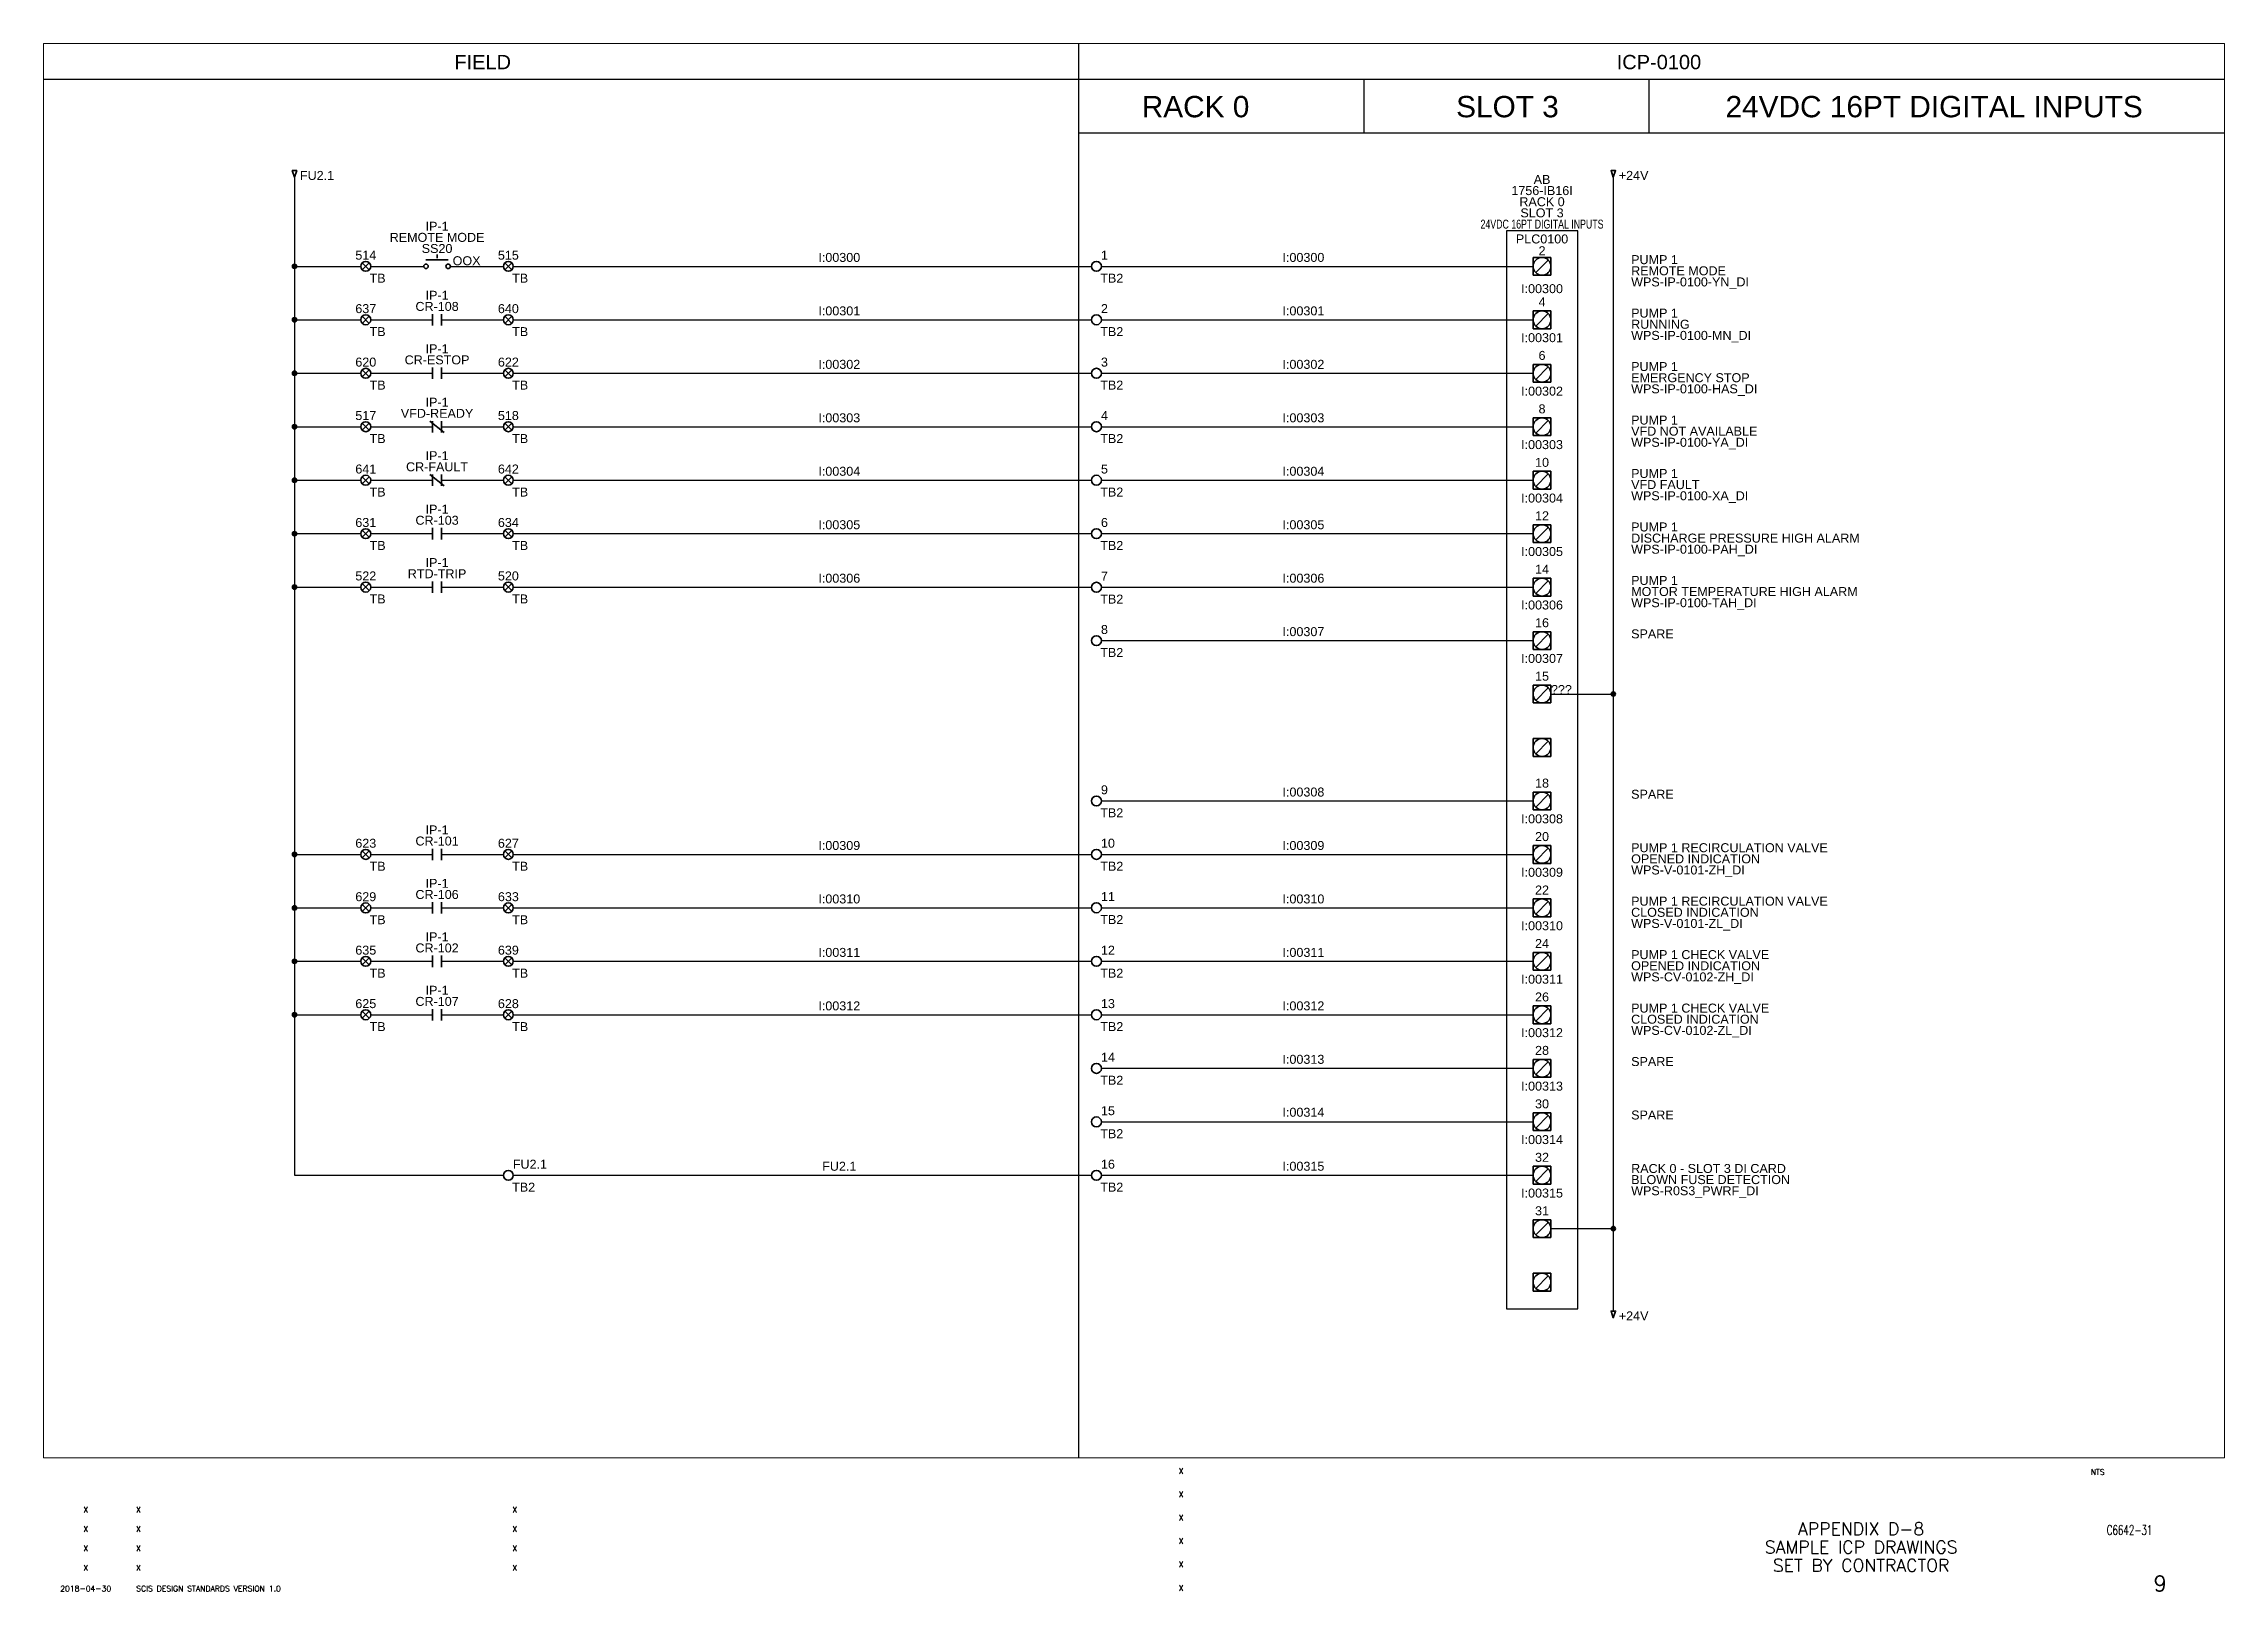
# Paper-space layout '09-Sample ICP R0S03 Digital Inputs' of a CAD drawing. Extents: x 44 to 821, y 22 to 574.
import ezdxf
from ezdxf.enums import TextEntityAlignment as Align

# ---------------------------------------------------------------- set-up
doc = ezdxf.new("R2010")
doc.units = 0
doc.layers.add('BOR-A1', color=7, linetype='Continuous')
doc.layers.add('G-ANNO-VPRT', color=7, linetype='Continuous', plot=False)
for name, color, linetype, lineweight in [('N-ANNO-TEXT', 2, 'Continuous', 18), ('N-CONT-PANL', 3, 'Continuous', 25), ('N-DIAG', 4, 'Continuous', 25), ('N-INST', 4, 'Continuous', 35), ('N-SGNL-ELEC', 4, 'Continuous', 35)]:
    doc.layers.add(name, color=color, linetype=linetype, lineweight=lineweight)
doc.styles.add('_CGS_2-5_NOTES', font='arial.ttf', dxfattribs={"height": 2.5})
doc.styles.add('STD2-0', font='simplex.shx', dxfattribs={"height": 2})
doc.styles.add('STD3-5', font='simplex.shx', dxfattribs={"height": 3.5})
doc.styles.add('STD4-5', font='simplex.shx', dxfattribs={"height": 4.5})
doc.styles.add('STD5-5', font='SIMPLEX')

# ---------------------------------------------------------------- blocks, each defined once
blk = doc.blocks.new('CGS A1 TITLE ATT')
at = {"layer": 'BOR-A1', "color": 1}
for tag, p, height, style in [('DATE', (448.47, 64.4), 2, 'STD2-0'), ('DRAWN', (448.47, 56.08), 2, 'STD2-0'), ('DESIGNER', (448.47, 47.76), 2, 'STD2-0'), ('CHECKED', (448.47, 39.44), 2, 'STD2-0'), ('FILE', (783.85, 42.55), 3.5, 'STD3-5'), ('ENGINEER', (448.47, 31.12), 2, 'STD2-0'), ('AD909', (787.49, 32), 5.5, 'STD5-5'), ('APPROVED', (448.47, 22.72), 2, 'STD2-0')]:
    blk.add_attdef(tag, p, '', height=height, dxfattribs=dict(at, style=style))
at = {"layer": 'BOR-A1', "color": 1, "style": 'STD2-0', "flags": 4}
blk.add_attdef('SCALE', (773.37, 64), '', height=2, dxfattribs=at)
at = {"layer": 'BOR-A1', "color": 1, "style": 'STD4-5'}
for tag, p in [('TITLE-1', (691.59, 44.75)), ('TITLE-2', (691.59, 38.25)), ('TITLE-3', (691.59, 31.75)), ('TITLE-4', (691.59, 25.25))]:
    blk.add_attdef(tag, text='', height=4.5, dxfattribs=at).set_placement(p, align=Align.MIDDLE_CENTER)
at = {"layer": 'BOR-A1', "color": 1, "style": 'STD5-5'}
blk.add_attdef('999', text='', height=5.5, dxfattribs=at).set_placement((800.49, 22.5), align=Align.RIGHT)
blk = doc.blocks.new('WDDOT')
for radius in [0.03, 0.0187, 0.00929]:
    blk.add_circle((0, 0), radius)
blk = doc.blocks.new('CGS A1 REV ATT')
at = {"layer": 'BOR-A1', "color": 1, "style": 'STD2-0'}
for tag, p in [('R5-DATE', (58.99, 50.62)), ('R5-BY', (211.87, 50.62)), ('R4-DATE', (58.99, 43.7)), ('R4-BY', (211.87, 43.7)), ('R3-DATE', (58.99, 36.78)), ('R2-DATE', (58.99, 29.86)), ('R3-BY', (211.87, 36.78)), ('R2-BY', (211.87, 29.86)), ('R1-DATE', (58.99, 22.46)), ('R1-BY', (211.87, 22.46))]:
    blk.add_attdef(tag, text='', height=2, dxfattribs=at).set_placement(p, align=Align.CENTER)
for tag, p in [('R5-DESC', (76.99, 50.62)), ('R4-DESC', (76.99, 43.7)), ('R3-DESC', (76.99, 36.78)), ('R2-DESC', (76.99, 29.86)), ('R1-DESC', (76.99, 22.46))]:
    blk.add_attdef(tag, p, '', height=2, dxfattribs=at)

psp = doc.layouts.new('09-Sample ICP R0S03 Digital Inputs')

# ---------------------------------------------------------------- linework, layer by layer
for p, q in [((412.78, 574), (412.78, 554.95)), ((43.99, 561.3), (821, 561.3)), ((514.38, 561.3), (514.38, 542.25)), ((615.98, 561.3), (615.98, 542.25)), ((412.78, 554.95), (412.78, 70)), ((412.78, 542.25), (821, 542.25))]:
    psp.add_line(p, q)
at = {"layer": 'N-CONT-PANL'}
for p, q in [((590.58, 507.33), (565.18, 507.33)), ((565.18, 507.33), (565.18, 123.15)), ((590.58, 123.15), (590.58, 507.33)), ((565.18, 123.15), (590.58, 123.15))]:
    psp.add_line(p, q, dxfattribs=at)
at = {"layer": 'N-DIAG'}
for p, q in [((133.38, 526.38), (133.38, 494.63)), ((603.28, 526.38), (603.28, 122.36)), ((133.38, 494.63), (133.38, 170.78)), ((133.38, 494.63), (157, 494.63)), ((138.14, 494.63), (157, 494.63)), ((160.55, 494.63), (179.42, 494.63)), ((188.94, 494.63), (207.8, 494.63)), ((211.35, 494.63), (417.35, 494.63)), ((420.9, 494.63), (574.7, 494.63)), ((133.38, 475.58), (157, 475.58)), ((160.55, 475.58), (182.59, 475.58)), ((185.77, 475.58), (207.8, 475.58)), ((211.35, 475.58), (417.35, 475.58)), ((420.9, 475.58), (574.7, 475.58)), ((133.38, 456.53), (157, 456.53)), ((160.55, 456.53), (182.59, 456.53)), ((185.77, 456.53), (207.8, 456.53)), ((211.35, 456.53), (417.35, 456.53)), ((420.9, 456.53), (574.7, 456.53)), ((133.38, 437.48), (157, 437.48)), ((160.55, 437.48), (182.59, 437.48)), ((185.77, 437.48), (207.8, 437.48)), ((211.35, 437.48), (417.35, 437.48)), ((420.9, 437.48), (574.7, 437.48)), ((133.38, 418.43), (157, 418.43)), ((160.55, 418.43), (182.59, 418.43)), ((185.77, 418.43), (207.8, 418.43)), ((211.35, 418.43), (417.35, 418.43)), ((420.9, 418.43), (574.7, 418.43)), ((133.38, 399.38), (157, 399.38)), ((160.55, 399.38), (182.59, 399.38)), ((185.77, 399.38), (207.8, 399.38)), ((211.35, 399.38), (417.35, 399.38)), ((420.9, 399.38), (574.7, 399.38)), ((133.38, 380.33), (157, 380.33)), ((160.55, 380.33), (182.59, 380.33)), ((185.77, 380.33), (207.8, 380.33)), ((211.35, 380.33), (417.35, 380.33)), ((420.9, 380.33), (574.7, 380.33)), ((420.9, 361.28), (574.7, 361.28)), ((581.05, 342.23), (603.28, 342.23)), ((420.9, 304.13), (574.7, 304.13)), ((133.38, 285.08), (157, 285.08)), ((160.55, 285.08), (182.59, 285.08)), ((185.77, 285.08), (207.8, 285.08)), ((211.35, 285.08), (417.35, 285.08)), ((420.9, 285.08), (574.7, 285.08)), ((133.38, 266.03), (157, 266.03)), ((160.55, 266.03), (182.59, 266.03)), ((185.77, 266.03), (207.8, 266.03)), ((211.35, 266.03), (417.35, 266.03)), ((420.9, 266.03), (574.7, 266.03)), ((133.38, 246.98), (157, 246.98)), ((160.55, 246.98), (182.59, 246.98)), ((185.77, 246.98), (207.8, 246.98)), ((211.35, 246.98), (417.35, 246.98)), ((420.9, 246.98), (574.7, 246.98)), ((133.38, 227.93), (157, 227.93)), ((160.55, 227.93), (182.59, 227.93)), ((185.77, 227.93), (207.8, 227.93)), ((211.35, 227.93), (417.35, 227.93)), ((420.9, 227.93), (574.7, 227.93)), ((420.9, 208.88), (574.7, 208.88)), ((420.9, 189.83), (574.7, 189.83)), ((133.38, 170.78), (207.8, 170.78)), ((211.35, 170.78), (417.35, 170.78)), ((420.9, 170.78), (574.7, 170.78)), ((581.05, 151.73), (603.28, 151.73))]:
    psp.add_line(p, q, dxfattribs=at)
at = {"layer": 'N-INST'}
for p, q in [((184.18, 498.89), (184.18, 497.53)), ((574.7, 497.8), (581.05, 497.8)), ((574.7, 491.45), (574.7, 497.8)), ((574.7, 497.8), (581.05, 497.8)), ((574.7, 491.45), (574.7, 497.8)), ((581.05, 497.8), (581.05, 491.45)), ((581.05, 497.8), (581.05, 491.45)), ((157.52, 495.88), (160.03, 493.37)), ((157.52, 493.37), (160.03, 495.88)), ((180.21, 497.01), (188.15, 497.01)), ((208.32, 495.88), (210.83, 493.37)), ((208.32, 493.37), (210.83, 495.88)), ((581.05, 491.45), (574.7, 491.45)), ((581.05, 491.45), (574.7, 491.45)), ((580.12, 496.87), (575.63, 492.38)), ((157.52, 476.83), (160.03, 474.32)), ((157.52, 474.32), (160.03, 476.83)), ((182.59, 477.61), (182.59, 473.54)), ((185.77, 477.61), (185.77, 473.54)), ((208.32, 476.83), (210.83, 474.32)), ((208.32, 474.32), (210.83, 476.83)), ((574.7, 478.75), (581.05, 478.75)), ((574.7, 472.4), (574.7, 478.75)), ((574.7, 478.75), (581.05, 478.75)), ((574.7, 472.4), (574.7, 478.75)), ((580.12, 477.82), (575.63, 473.33)), ((581.05, 478.75), (581.05, 472.4)), ((581.05, 478.75), (581.05, 472.4)), ((581.05, 472.4), (574.7, 472.4)), ((581.05, 472.4), (574.7, 472.4)), ((182.59, 458.56), (182.59, 454.49)), ((185.77, 458.56), (185.77, 454.49)), ((574.7, 459.7), (581.05, 459.7)), ((574.7, 453.35), (574.7, 459.7)), ((574.7, 459.7), (581.05, 459.7)), ((574.7, 453.35), (574.7, 459.7)), ((580.12, 458.77), (575.63, 454.28)), ((581.05, 459.7), (581.05, 453.35)), ((581.05, 459.7), (581.05, 453.35)), ((157.52, 457.78), (160.03, 455.27)), ((157.52, 455.27), (160.03, 457.78)), ((208.32, 457.78), (210.83, 455.27)), ((208.32, 455.27), (210.83, 457.78)), ((581.05, 453.35), (574.7, 453.35)), ((581.05, 453.35), (574.7, 453.35)), ((157.52, 438.73), (160.03, 436.22)), ((157.52, 436.22), (160.03, 438.73)), ((181.64, 439.51), (186.72, 435.44)), ((182.59, 439.51), (182.59, 435.44)), ((185.77, 439.51), (185.77, 435.44)), ((208.32, 438.73), (210.83, 436.22)), ((208.32, 436.22), (210.83, 438.73)), ((574.7, 440.65), (581.05, 440.65)), ((574.7, 434.3), (574.7, 440.65)), ((574.7, 440.65), (581.05, 440.65)), ((574.7, 434.3), (574.7, 440.65)), ((580.12, 439.72), (575.63, 435.23)), ((581.05, 440.65), (581.05, 434.3)), ((581.05, 440.65), (581.05, 434.3)), ((581.05, 434.3), (574.7, 434.3)), ((581.05, 434.3), (574.7, 434.3)), ((157.52, 419.68), (160.03, 417.17)), ((157.52, 417.17), (160.03, 419.68)), ((181.64, 420.46), (186.72, 416.39)), ((182.59, 420.46), (182.59, 416.39)), ((185.77, 420.46), (185.77, 416.39)), ((208.32, 419.68), (210.83, 417.17)), ((208.32, 417.17), (210.83, 419.68)), ((574.7, 421.6), (581.05, 421.6)), ((574.7, 415.25), (574.7, 421.6)), ((574.7, 421.6), (581.05, 421.6)), ((574.7, 415.25), (574.7, 421.6)), ((580.12, 420.67), (575.63, 416.18)), ((581.05, 421.6), (581.05, 415.25)), ((581.05, 421.6), (581.05, 415.25)), ((581.05, 415.25), (574.7, 415.25)), ((581.05, 415.25), (574.7, 415.25)), ((157.52, 400.63), (160.03, 398.12)), ((157.52, 398.12), (160.03, 400.63)), ((182.59, 401.41), (182.59, 397.34)), ((185.77, 401.41), (185.77, 397.34)), ((208.32, 400.63), (210.83, 398.12)), ((208.32, 398.12), (210.83, 400.63)), ((574.7, 402.55), (581.05, 402.55)), ((574.7, 396.2), (574.7, 402.55)), ((574.7, 402.55), (581.05, 402.55)), ((574.7, 396.2), (574.7, 402.55)), ((580.12, 401.62), (575.63, 397.13)), ((581.05, 402.55), (581.05, 396.2)), ((581.05, 402.55), (581.05, 396.2)), ((581.05, 396.2), (574.7, 396.2)), ((581.05, 396.2), (574.7, 396.2)), ((157.52, 381.58), (160.03, 379.07)), ((157.52, 379.07), (160.03, 381.58)), ((182.59, 382.36), (182.59, 378.29)), ((185.77, 382.36), (185.77, 378.29)), ((208.32, 381.58), (210.83, 379.07)), ((208.32, 379.07), (210.83, 381.58)), ((574.7, 383.5), (581.05, 383.5)), ((574.7, 377.15), (574.7, 383.5)), ((574.7, 383.5), (581.05, 383.5)), ((574.7, 377.15), (574.7, 383.5)), ((580.12, 382.57), (575.63, 378.08)), ((581.05, 383.5), (581.05, 377.15)), ((581.05, 383.5), (581.05, 377.15)), ((581.05, 377.15), (574.7, 377.15)), ((581.05, 377.15), (574.7, 377.15)), ((574.7, 364.45), (581.05, 364.45)), ((574.7, 358.1), (574.7, 364.45)), ((574.7, 364.45), (581.05, 364.45)), ((574.7, 358.1), (574.7, 364.45)), ((581.05, 358.1), (574.7, 358.1)), ((581.05, 358.1), (574.7, 358.1)), ((580.12, 363.52), (575.63, 359.03)), ((581.05, 364.45), (581.05, 358.1)), ((581.05, 364.45), (581.05, 358.1)), ((574.7, 345.4), (581.05, 345.4)), ((574.7, 339.05), (574.7, 345.4)), ((580.12, 344.47), (575.63, 339.98)), ((581.05, 345.4), (581.05, 339.05)), ((581.05, 339.05), (574.7, 339.05)), ((574.7, 326.35), (581.05, 326.35)), ((574.7, 320), (574.7, 326.35)), ((581.05, 326.35), (581.05, 320)), ((581.05, 320), (574.7, 320)), ((580.12, 325.42), (575.63, 320.93)), ((574.7, 307.3), (581.05, 307.3)), ((574.7, 300.95), (574.7, 307.3)), ((574.7, 307.3), (581.05, 307.3)), ((574.7, 300.95), (574.7, 307.3)), ((580.12, 306.37), (575.63, 301.88)), ((581.05, 307.3), (581.05, 300.95)), ((581.05, 307.3), (581.05, 300.95)), ((581.05, 300.95), (574.7, 300.95)), ((581.05, 300.95), (574.7, 300.95)), ((574.7, 288.25), (581.05, 288.25)), ((574.7, 281.9), (574.7, 288.25)), ((574.7, 288.25), (581.05, 288.25)), ((574.7, 281.9), (574.7, 288.25)), ((581.05, 288.25), (581.05, 281.9)), ((581.05, 288.25), (581.05, 281.9)), ((157.52, 286.33), (160.03, 283.82)), ((157.52, 283.82), (160.03, 286.33)), ((182.59, 287.11), (182.59, 283.04)), ((185.77, 287.11), (185.77, 283.04)), ((208.32, 286.33), (210.83, 283.82)), ((208.32, 283.82), (210.83, 286.33)), ((581.05, 281.9), (574.7, 281.9)), ((581.05, 281.9), (574.7, 281.9)), ((580.12, 287.32), (575.63, 282.83)), ((157.52, 267.28), (160.03, 264.77)), ((157.52, 264.77), (160.03, 267.28)), ((182.59, 268.06), (182.59, 263.99)), ((185.77, 268.06), (185.77, 263.99)), ((208.32, 267.28), (210.83, 264.77)), ((208.32, 264.77), (210.83, 267.28)), ((574.7, 269.2), (581.05, 269.2)), ((574.7, 262.85), (574.7, 269.2)), ((574.7, 269.2), (581.05, 269.2)), ((574.7, 262.85), (574.7, 269.2)), ((580.12, 268.27), (575.63, 263.78)), ((581.05, 269.2), (581.05, 262.85)), ((581.05, 269.2), (581.05, 262.85)), ((581.05, 262.85), (574.7, 262.85)), ((581.05, 262.85), (574.7, 262.85)), ((182.59, 249.01), (182.59, 244.94)), ((185.77, 249.01), (185.77, 244.94)), ((574.7, 250.15), (581.05, 250.15)), ((574.7, 243.8), (574.7, 250.15)), ((574.7, 250.15), (581.05, 250.15)), ((574.7, 243.8), (574.7, 250.15)), ((580.12, 249.22), (575.63, 244.73)), ((581.05, 250.15), (581.05, 243.8)), ((581.05, 250.15), (581.05, 243.8)), ((157.52, 248.23), (160.03, 245.72)), ((157.52, 245.72), (160.03, 248.23)), ((208.32, 248.23), (210.83, 245.72)), ((208.32, 245.72), (210.83, 248.23)), ((581.05, 243.8), (574.7, 243.8)), ((581.05, 243.8), (574.7, 243.8)), ((157.52, 229.18), (160.03, 226.67)), ((157.52, 226.67), (160.03, 229.18)), ((182.59, 229.96), (182.59, 225.89)), ((185.77, 229.96), (185.77, 225.89)), ((208.32, 229.18), (210.83, 226.67)), ((208.32, 226.67), (210.83, 229.18)), ((574.7, 231.1), (581.05, 231.1)), ((574.7, 224.75), (574.7, 231.1)), ((574.7, 231.1), (581.05, 231.1)), ((574.7, 224.75), (574.7, 231.1)), ((580.12, 230.17), (575.63, 225.68)), ((581.05, 231.1), (581.05, 224.75)), ((581.05, 231.1), (581.05, 224.75)), ((581.05, 224.75), (574.7, 224.75)), ((581.05, 224.75), (574.7, 224.75)), ((574.7, 212.05), (581.05, 212.05)), ((574.7, 205.7), (574.7, 212.05)), ((574.7, 212.05), (581.05, 212.05)), ((574.7, 205.7), (574.7, 212.05)), ((580.12, 211.12), (575.63, 206.63)), ((581.05, 212.05), (581.05, 205.7)), ((581.05, 212.05), (581.05, 205.7)), ((581.05, 205.7), (574.7, 205.7)), ((581.05, 205.7), (574.7, 205.7)), ((574.7, 193), (581.05, 193)), ((574.7, 186.65), (574.7, 193)), ((574.7, 193), (581.05, 193)), ((574.7, 186.65), (574.7, 193)), ((581.05, 186.65), (574.7, 186.65)), ((581.05, 186.65), (574.7, 186.65)), ((580.12, 192.07), (575.63, 187.58)), ((581.05, 193), (581.05, 186.65)), ((581.05, 193), (581.05, 186.65)), ((574.7, 173.95), (581.05, 173.95)), ((574.7, 167.6), (574.7, 173.95)), ((574.7, 173.95), (581.05, 173.95)), ((574.7, 167.6), (574.7, 173.95)), ((580.12, 173.02), (575.63, 168.53)), ((581.05, 173.95), (581.05, 167.6)), ((581.05, 173.95), (581.05, 167.6)), ((581.05, 167.6), (574.7, 167.6)), ((581.05, 167.6), (574.7, 167.6)), ((574.7, 154.9), (581.05, 154.9)), ((574.7, 148.55), (574.7, 154.9)), ((581.05, 148.55), (574.7, 148.55)), ((580.12, 153.97), (575.63, 149.48)), ((581.05, 154.9), (581.05, 148.55)), ((574.7, 135.85), (581.05, 135.85)), ((574.7, 129.5), (574.7, 135.85)), ((580.12, 134.92), (575.63, 130.43)), ((581.05, 135.85), (581.05, 129.5)), ((581.05, 129.5), (574.7, 129.5))]:
    psp.add_line(p, q, dxfattribs=at)
for points in [[(133.38, 528.76), (134.17, 528.76), (133.38, 526.38), (132.58, 528.76), (133.38, 528.76)], [(603.28, 528.76), (604.07, 528.76), (603.28, 526.38), (602.48, 528.76), (603.28, 528.76)], [(603.28, 122.36), (604.07, 122.36), (603.28, 119.98), (602.48, 122.36), (603.28, 122.36)]]:
    psp.add_lwpolyline(points, dxfattribs=at)
for centre, radius in [((577.88, 494.63), 3.17), ((158.78, 494.63), 1.77), ((180.23, 494.63), 0.818), ((188.12, 494.63), 0.818), ((209.58, 494.63), 1.77), ((419.13, 494.63), 1.77), ((158.78, 475.58), 1.77), ((209.58, 475.58), 1.77), ((419.13, 475.58), 1.77), ((577.88, 475.58), 3.17), ((577.88, 456.53), 3.17), ((158.78, 456.53), 1.77), ((209.58, 456.53), 1.77), ((419.13, 456.53), 1.77), ((158.78, 437.48), 1.77), ((209.58, 437.48), 1.77), ((419.13, 437.48), 1.77), ((577.88, 437.48), 3.17), ((158.78, 418.43), 1.77), ((209.58, 418.43), 1.77), ((419.13, 418.43), 1.77), ((577.88, 418.43), 3.17), ((158.78, 399.38), 1.77), ((209.58, 399.38), 1.77), ((419.13, 399.38), 1.77), ((577.88, 399.38), 3.17), ((158.78, 380.33), 1.77), ((209.58, 380.33), 1.77), ((419.13, 380.27), 1.77), ((577.88, 380.33), 3.17), ((419.13, 361.25), 1.77), ((577.88, 361.28), 3.17), ((577.88, 342.23), 3.17), ((577.88, 323.18), 3.17), ((419.13, 304.12), 1.77), ((577.88, 304.13), 3.17), ((577.88, 285.08), 3.17), ((158.78, 285.08), 1.77), ((209.58, 285.08), 1.77), ((419.13, 285.09), 1.77), ((158.78, 266.03), 1.77), ((209.58, 266.03), 1.77), ((419.13, 266.07), 1.77), ((577.88, 266.03), 3.17), ((158.78, 246.98), 1.77), ((209.58, 246.98), 1.77), ((419.13, 246.98), 1.77), ((577.88, 246.98), 3.17), ((158.78, 227.93), 1.77), ((209.58, 227.93), 1.77), ((419.13, 227.93), 1.77), ((577.88, 227.93), 3.17), ((419.13, 208.82), 1.77), ((577.88, 208.88), 3.17), ((419.13, 189.78), 1.77), ((577.88, 189.83), 3.17), ((209.58, 170.72), 1.77), ((419.13, 170.72), 1.77), ((577.88, 170.78), 3.17), ((577.88, 151.73), 3.17), ((577.88, 132.68), 3.17)]:
    psp.add_circle(centre, radius, dxfattribs=at)

# ---------------------------------------------------------------- block references
ref = psp.add_blockref('CGS A1 TITLE ATT', (0, 0))
ref.add_attrib('TITLE-1', 'APPENDIX D-8', dxfattribs={"layer": 'BOR-A1', "color": 1, "height": 4.5, "style": 'STD4-5'}).set_placement((691.59, 44.75), align=Align.MIDDLE_CENTER)
ref.add_attrib('TITLE-2', 'SAMPLE ICP DRAWINGS', dxfattribs={"layer": 'BOR-A1', "color": 1, "height": 4.5, "style": 'STD4-5'}).set_placement((691.59, 38.25), align=Align.MIDDLE_CENTER)
ref.add_attrib('TITLE-3', 'SET BY CONTRACTOR', dxfattribs={"layer": 'BOR-A1', "color": 1, "height": 4.5, "style": 'STD4-5'}).set_placement((691.59, 31.75), align=Align.MIDDLE_CENTER)
ref.add_attrib('FILE', 'C6642-31', (779.08, 42.56), dxfattribs={"layer": 'BOR-A1', "color": 1, "height": 3.5, "style": 'STD3-5', "width": 0.65})
ref.add_attrib('SCALE', 'NTS', (773.37, 64), dxfattribs={"layer": 'BOR-A1', "color": 1, "height": 2, "style": 'STD2-0'})
ref.add_attrib('DATE', 'X', (448.47, 64.4), dxfattribs={"layer": 'BOR-A1', "color": 1, "height": 2, "style": 'STD2-0'})
ref.add_attrib('DRAWN', 'X', (448.47, 56.08), dxfattribs={"layer": 'BOR-A1', "color": 1, "height": 2, "style": 'STD2-0'})
ref.add_attrib('DESIGNER', 'X', (448.47, 47.76), dxfattribs={"layer": 'BOR-A1', "color": 1, "height": 2, "style": 'STD2-0'})
ref.add_attrib('CHECKED', 'X', (448.47, 39.44), dxfattribs={"layer": 'BOR-A1', "color": 1, "height": 2, "style": 'STD2-0'})
ref.add_attrib('ENGINEER', 'X', (448.47, 31.12), dxfattribs={"layer": 'BOR-A1', "color": 1, "height": 2, "style": 'STD2-0'})
ref.add_attrib('APPROVED', 'X', (448.47, 22.72), dxfattribs={"layer": 'BOR-A1', "color": 1, "height": 2, "style": 'STD2-0'})
ref.add_attrib('999', '9', dxfattribs={"layer": 'BOR-A1', "color": 1, "height": 5.5, "style": 'STD5-5'}).set_placement((800.49, 22.5), align=Align.RIGHT)
psp.add_blockref('CGS A1 REV ATT', (0, 0)).add_auto_attribs({'R1-DATE': '2018-04-30', 'R1-DESC': 'SCIS DESIGN STANDARDS VERSION 1.0', 'R2-DATE': 'X', 'R2-DESC': 'X', 'R2-BY': 'X', 'R3-DATE': 'X', 'R3-DESC': 'X', 'R3-BY': 'X', 'R4-DATE': 'X', 'R4-DESC': 'X', 'R4-BY': 'X', 'R5-DATE': 'X', 'R5-DESC': 'X', 'R5-BY': 'X'})
at = {"layer": 'N-SGNL-ELEC', "xscale": 25.4, "yscale": 25.4, "zscale": 25.4}
for p in [(133.38, 494.63), (133.38, 475.58), (133.38, 456.53), (133.38, 437.48), (133.38, 418.43), (133.38, 399.38), (133.38, 380.33), (603.28, 342.23), (133.38, 285.08), (133.38, 266.03), (133.38, 246.98), (133.38, 227.93), (603.28, 151.73)]:
    psp.add_blockref('WDDOT', p, dxfattribs=at)

# ---------------------------------------------------------------- texts
at = {"layer": 'N-ANNO-TEXT', "linetype": 'Continuous', "style": '_CGS_2-5_NOTES'}
for s, height, p in [('FIELD', 5.1, (200.43, 567.42)), ('ICP-0100', 5.1, (619.53, 567.42)), ('RACK 0', 7.6, (454.43, 551.55)), ('SLOT 3', 7.6, (565.56, 551.55)), ('24VDC 16PT DIGITAL INPUTS', 7.6, (717.58, 551.55))]:
    psp.add_text(s, height=height, dxfattribs=at).set_placement(p, align=Align.MIDDLE)
at = {"layer": 'N-ANNO-TEXT', "style": '_CGS_2-5_NOTES'}
for s, p in [('FU2.1', (135.33, 525.43)), ('+24V', (605.23, 525.43)), ('OOX', (189.73, 495.03)), ('1', (420.72, 497.01)), ('PUMP 1', (609.63, 495.42)), ('TB', (160.13, 488.81)), ('TB', (210.93, 488.81)), ('TB2', (420.48, 488.81)), ('WPS-IP-0100-YN_DI', (609.63, 487.48)), ('REMOTE MODE', (609.63, 491.45)), ('2', (420.72, 477.96)), ('PUMP 1', (609.63, 476.37)), ('RUNNING', (609.63, 472.4)), ('TB', (160.13, 469.76)), ('TB', (210.93, 469.76)), ('TB2', (420.48, 469.76)), ('WPS-IP-0100-MN_DI', (609.63, 468.43)), ('3', (420.72, 458.91)), ('PUMP 1', (609.63, 457.32)), ('TB', (160.13, 450.71)), ('TB', (210.93, 450.71)), ('TB2', (420.48, 450.71)), ('WPS-IP-0100-HAS_DI', (609.63, 449.38)), ('EMERGENCY STOP', (609.63, 453.35)), ('4', (420.72, 439.86)), ('VFD NOT AVAILABLE', (609.63, 434.3)), ('PUMP 1', (609.63, 438.27)), ('TB', (210.93, 431.66)), ('TB2', (420.48, 431.66)), ('WPS-IP-0100-YA_DI', (609.63, 430.33)), ('5', (420.72, 420.81)), ('PUMP 1', (609.63, 419.22)), ('TB', (160.13, 412.61)), ('TB', (210.93, 412.61)), ('TB2', (420.48, 412.61)), ('VFD FAULT', (609.63, 415.25)), ('WPS-IP-0100-XA_DI', (609.63, 411.28)), ('6', (420.72, 401.76)), ('TB', (160.13, 393.56)), ('TB', (210.93, 393.56)), ('TB2', (420.48, 393.56)), ('PUMP 1', (609.63, 400.17)), ('DISCHARGE PRESSURE HIGH ALARM', (609.63, 396.2)), ('WPS-IP-0100-PAH_DI', (609.63, 392.23)), ('7', (420.72, 382.66)), ('PUMP 1', (609.63, 381.12)), ('TB', (160.13, 374.51)), ('TB', (210.93, 374.51)), ('TB2', (420.48, 374.46)), ('WPS-IP-0100-TAH_DI', (609.63, 373.18)), ('MOTOR TEMPERATURE HIGH ALARM', (609.63, 377.15)), ('8', (420.72, 363.63)), ('SPARE', (609.63, 362.07)), ('TB2', (420.48, 355.44)), ('???', (581.05, 342.23)), ('9', (420.72, 306.5)), ('SPARE', (609.63, 304.92)), ('TB2', (420.48, 298.31)), ('10', (420.72, 287.48)), ('PUMP 1 RECIRCULATION VALVE', (609.63, 285.87)), ('TB', (160.13, 279.26)), ('TB', (210.93, 279.26)), ('TB2', (420.48, 279.28)), ('WPS-V-0101-ZH_DI', (609.63, 277.93)), ('OPENED INDICATION', (609.63, 281.9)), ('11', (420.72, 268.45)), ('CLOSED INDICATION', (609.63, 262.85)), ('PUMP 1 RECIRCULATION VALVE', (609.63, 266.82)), ('TB', (160.13, 260.21)), ('TB', (210.93, 260.21)), ('TB2', (420.48, 260.26)), ('WPS-V-0101-ZL_DI', (609.63, 258.88)), ('12', (420.72, 249.36)), ('PUMP 1 CHECK VALVE', (609.63, 247.77)), ('TB', (160.13, 241.16)), ('TB', (210.93, 241.16)), ('TB2', (420.48, 241.16)), ('WPS-CV-0102-ZH_DI', (609.63, 239.83)), ('OPENED INDICATION', (609.63, 243.8)), ('13', (420.72, 230.31)), ('TB2', (420.48, 222.11)), ('CLOSED INDICATION', (609.63, 224.75)), ('PUMP 1 CHECK VALVE', (609.63, 228.72)), ('TB', (160.13, 222.11)), ('TB', (210.93, 222.11)), ('WPS-CV-0102-ZL_DI', (609.63, 220.78)), ('14', (420.72, 211.2)), ('SPARE', (609.63, 209.67)), ('TB2', (420.48, 203.01)), ('15', (420.72, 192.16)), ('TB2', (420.48, 183.96)), ('SPARE', (609.63, 190.62)), ('FU2.1', (211.17, 173.1)), ('16', (420.72, 173.1)), ('RACK 0 - SLOT 3 DI CARD', (609.63, 171.57)), ('TB2', (210.93, 164.91)), ('TB2', (420.48, 164.91)), ('WPS-R0S3_PWRF_DI', (609.63, 163.63)), ('BLOWN FUSE DETECTION', (609.63, 167.6)), ('+24V', (605.23, 119.03))]:
    psp.add_text(s, height=3.2, dxfattribs=at).set_placement(p)
for s, p in [('1756-IB16I', (577.88, 520.03)), ('AB', (577.88, 523.99)), ('RACK 0', (577.88, 516.06)), ('SLOT 3', (577.88, 512.09)), ('REMOTE MODE', (184.18, 503.36)), ('IP-1', (184.18, 507.33)), ('PLC0100', (577.88, 502.79)), ('514', (158.78, 497.01)), ('SS20', (184.18, 499.39)), ('515', (209.58, 497.01)), ('I:00300', (327.49, 496.21)), ('I:00300', (492.86, 496.21)), ('2', (577.88, 498.59)), ('CR-108', (184.18, 478.75)), ('IP-1', (184.18, 482.72)), ('4', (577.88, 480.34)), ('637', (158.78, 477.96)), ('640', (209.58, 477.96)), ('I:00301', (327.49, 477.16)), ('I:00301', (492.86, 477.16)), ('IP-1', (184.18, 463.67)), ('620', (158.78, 458.91)), ('CR-ESTOP', (184.18, 459.7)), ('622', (209.58, 458.91)), ('I:00302', (327.49, 458.11)), ('I:00302', (492.86, 458.11)), ('6', (577.88, 461.29)), ('517', (158.78, 439.86)), ('VFD-READY', (184.18, 440.65)), ('IP-1', (184.18, 444.62)), ('518', (209.58, 439.86)), ('8', (577.88, 442.24)), ('I:00303', (327.49, 439.06)), ('I:00303', (492.86, 439.06)), ('IP-1', (184.18, 425.57)), ('641', (158.78, 420.81)), ('CR-FAULT', (184.18, 421.6)), ('642', (209.58, 420.81)), ('I:00304', (327.49, 420.01)), ('I:00304', (492.86, 420.01)), ('10', (577.88, 423.19)), ('631', (158.78, 401.76)), ('CR-103', (184.18, 402.55)), ('IP-1', (184.18, 406.52)), ('634', (209.58, 401.76)), ('I:00305', (327.49, 400.96)), ('I:00305', (492.86, 400.96)), ('12', (577.88, 404.14)), ('IP-1', (184.18, 387.47)), ('522', (158.78, 382.71)), ('RTD-TRIP', (184.18, 383.5)), ('520', (209.58, 382.71)), ('I:00306', (327.49, 381.91)), ('I:00306', (492.86, 381.91)), ('14', (577.88, 385.09)), ('I:00307', (492.86, 362.86)), ('16', (577.88, 366.04)), ('15', (577.88, 346.99)), ('18', (577.88, 308.89)), ('I:00308', (492.86, 305.71)), ('IP-1', (184.18, 292.22)), ('623', (158.78, 287.46)), ('CR-101', (184.18, 288.25)), ('627', (209.58, 287.46)), ('I:00309', (492.86, 286.66)), ('20', (577.88, 289.84)), ('CR-106', (184.18, 269.2)), ('IP-1', (184.18, 273.17)), ('22', (577.88, 270.79)), ('629', (158.78, 268.41)), ('633', (209.58, 268.41)), ('I:00310', (327.49, 267.61)), ('I:00310', (492.86, 267.61)), ('IP-1', (184.18, 254.12)), ('635', (158.78, 249.36)), ('CR-102', (184.18, 250.15)), ('639', (209.58, 249.36)), ('I:00311', (327.49, 248.56)), ('I:00311', (492.86, 248.56)), ('24', (577.88, 251.74)), ('625', (158.78, 230.31)), ('CR-107', (184.18, 231.1)), ('IP-1', (184.18, 235.07)), ('628', (209.58, 230.31)), ('26', (577.88, 232.69)), ('I:00312', (327.49, 229.51)), ('I:00312', (492.86, 229.51)), ('I:00313', (492.86, 210.46)), ('28', (577.88, 213.64)), ('I:00314', (492.86, 191.6)), ('30', (577.88, 194.59)), ('32', (577.88, 175.54)), ('FU2.1', (327.49, 172.36)), ('I:00315', (492.86, 172.36)), ('31', (577.88, 156.49))]:
    psp.add_text(s, height=3.2, dxfattribs=at).set_placement(p, align=Align.CENTER)
at = {"layer": 'N-ANNO-TEXT', "style": '_CGS_2-5_NOTES', "width": 0.7}
psp.add_text('24VDC 16PT DIGITAL INPUTS', height=3.2, dxfattribs=at).set_placement((577.88, 508.08), align=Align.CENTER)
at = {"layer": 'N-ANNO-TEXT', "style": '_CGS_2-5_NOTES'}
for s, p in [('I:00300', (577.88, 488.28)), ('I:00301', (577.88, 470.81)), ('I:00302', (577.88, 451.76)), ('I:00303', (577.88, 432.71)), ('I:00304', (577.88, 413.66)), ('I:00305', (577.88, 394.61)), ('I:00306', (577.88, 375.56)), ('I:00307', (577.88, 356.51)), ('I:00308', (577.88, 299.36)), ('I:00309', (577.88, 280.31)), ('I:00310', (577.88, 261.26)), ('I:00311', (577.88, 242.21)), ('I:00312', (577.88, 223.16)), ('I:00313', (577.88, 204.11)), ('I:00314', (577.88, 185.06)), ('I:00315', (577.88, 166.01))]:
    psp.add_text(s, height=3.2, dxfattribs=at).set_placement(p, align=Align.TOP_CENTER)
at = {"layer": 'N-ANNO-TEXT', "linetype": 'Continuous', "style": '_CGS_2-5_NOTES'}
psp.add_text('I:00309', height=3.2, dxfattribs=at).set_placement((327.49, 286.66), align=Align.CENTER)
at = {"layer": 'N-INST', "style": '_CGS_2-5_NOTES'}
psp.add_text('TB', height=3.2, dxfattribs=at).set_placement((160.13, 431.66))

# ---------------------------------------------------------------- viewports
at = {"layer": 'G-ANNO-VPRT'}
psp.add_viewport(center=(432.5, 322), size=(777.01, 504), view_center_point=(-16.109, -12.305), view_height=34.46061, dxfattribs=at)

doc.saveas('drawing.dxf')
